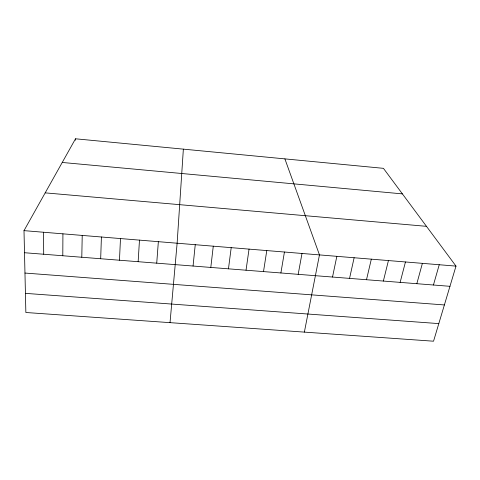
<?xml version="1.0" encoding="UTF-8"?>
<svg xmlns="http://www.w3.org/2000/svg" width="480" height="480" viewBox="0 0 480 480"><rect width="100%" height="100%" fill="white"/><g stroke="black" fill="none" stroke-linecap="round" stroke-linejoin="round"><path stroke-width="0.72" d="M62.796 255.75L62.922 233.838M75.492 140.244L75.51 138.792L383.436 168.336L456 266.112L433.542 341.208L25.86 312.498L24 230.64L75.51 138.792M81.792 257.25L82.218 235.422M100.68 258.738L101.412 236.994M119.46 260.22L120.492 238.566M138.144 261.696L139.476 240.12M183.36 149.142L177.126 243.21L170.022 322.65M156.726 263.166L158.352 241.674M193.056 266.034L195.246 244.698M210.804 267.432L213.276 246.18M228.462 268.83L231.204 247.656M246.03 270.216L249.042 249.12M263.508 271.596L266.784 250.572M280.89 272.97L284.436 252.024M298.188 274.332L301.998 253.464M304.368 332.112L319.464 254.898L284.886 158.88M332.52 277.044L336.84 256.326M349.554 278.388L354.126 257.748M366.498 279.726L371.328 259.158M383.358 281.058L388.434 260.562M400.134 282.384L405.456 261.96M416.826 283.698L422.388 263.352M433.434 285.012L439.236 264.732M25.428 293.364L438.804 323.604M24.966 273.054L444.384 304.95M24.504 252.726L449.958 286.314M24 230.64L456 266.112M45.186 192.864L426.474 226.332M62.232 162.462L402.396 193.884M43.512 232.242L43.704 254.238"/></g></svg>
